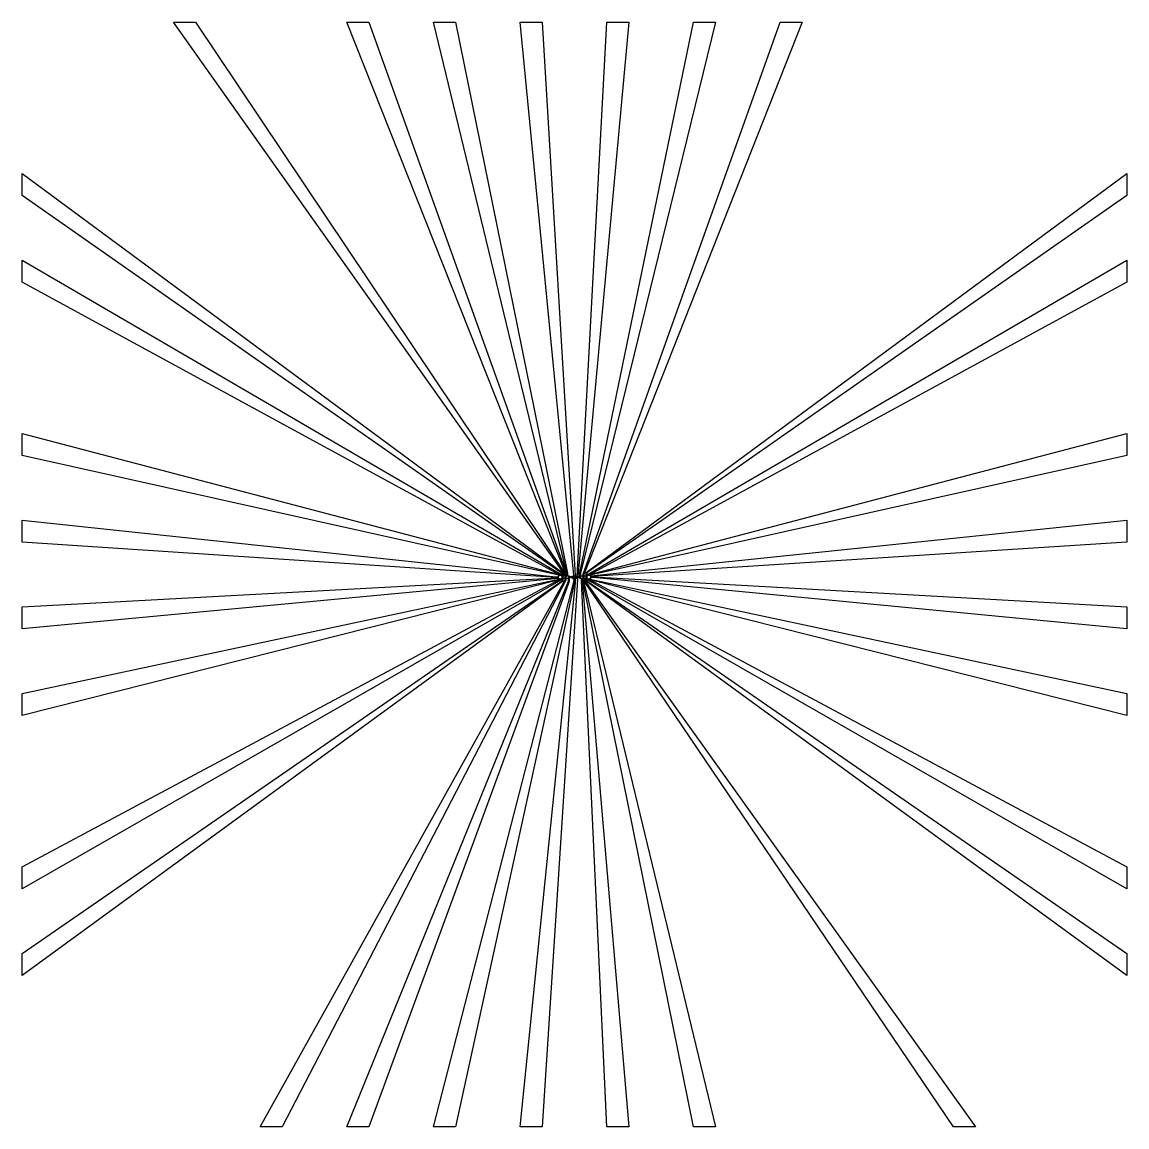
# Model space of a CAD drawing. Extents: x 0 to 6000, y 0 to 6000.
# Drawn here: x 5470 to 5520, y 5470 to 5520 of the extents above; entities that cross this region are included whole.
import ezdxf

# ---------------------------------------------------------------- set-up
doc = ezdxf.new("R2010")
doc.units = 0
doc.header["$MEASUREMENT"] = 0
for name, color, linetype in [('L10D0', 19, 'CONTINUOUS'), ('L14D0', 18, 'CONTINUOUS'), ('L20D0', 20, 'CONTINUOUS'), ('L6D0', 8, 'CONTINUOUS')]:
    doc.layers.add(name, color=color, linetype=linetype)

msp = doc.modelspace()

# ---------------------------------------------------------------- linework, layer by layer
at = {"layer": 'L10D0'}
for points in [[(5494.88, 5494.902), (5494.88, 5494.932), (5495.12, 5494.932), (5496.462, 5520), (5497.462, 5520), (5495.15, 5494.902)], [(5495.246, 5494.82), (5495.246, 5495.07), (5500.385, 5520), (5501.385, 5520), (5495.276, 5495.06), (5495.276, 5494.82)], [(5495.388, 5494.82), (5495.388, 5495.02), (5504.308, 5520), (5505.308, 5520), (5495.418, 5495), (5495.418, 5494.82)], [(5470, 5476.846), (5470, 5477.846), (5494.44, 5494.712), (5494.44, 5495.048), (5470, 5512.154), (5470, 5513.154), (5494.47, 5495.068), (5494.47, 5494.692)], [(5520, 5476.846), (5495.53, 5494.692), (5495.53, 5495.092), (5520, 5513.154), (5520, 5512.154), (5495.56, 5495.072), (5495.56, 5494.712), (5520, 5477.846)], [(5494.292, 5494.966), (5470, 5500.385), (5470, 5501.385), (5494.312, 5494.996), (5494.396, 5494.996), (5494.396, 5494.966)], [(5495.604, 5494.966), (5495.604, 5494.996), (5495.688, 5494.996), (5520, 5501.385), (5520, 5500.385), (5495.708, 5494.966)], [(5470, 5488.615), (5470, 5489.615), (5494.292, 5494.794), (5494.396, 5494.794), (5494.396, 5494.764), (5494.312, 5494.764)], [(5480.769, 5470), (5494.582, 5494.76), (5494.582, 5494.94), (5494.612, 5494.94), (5494.612, 5494.74), (5481.769, 5470)], [(5484.692, 5470), (5494.724, 5494.7), (5494.724, 5494.94), (5494.754, 5494.94), (5494.754, 5494.69), (5485.692, 5470)], [(5520, 5488.615), (5495.688, 5494.764), (5495.604, 5494.764), (5495.604, 5494.794), (5495.708, 5494.794), (5520, 5489.615)]]:
    msp.add_lwpolyline(points, close=True, dxfattribs=at)
at = {"layer": 'L14D0'}
for points in [[(5494.519, 5494.82), (5494.518, 5494.821), (5494.517, 5494.821), (5494.516, 5494.821), (5494.515, 5494.821), (5494.514, 5494.821), (5494.513, 5494.822), (5494.511, 5494.822), (5494.51, 5494.822), (5494.509, 5494.822), (5494.508, 5494.823), (5494.507, 5494.823), (5494.506, 5494.823), (5494.505, 5494.824), (5494.504, 5494.824), (5494.504, 5494.824), (5494.503, 5494.825), (5494.502, 5494.825), (5494.501, 5494.826), (5494.5, 5494.826), (5494.499, 5494.827), (5494.498, 5494.827), (5494.497, 5494.828), (5494.496, 5494.828), (5494.495, 5494.829), (5494.494, 5494.829), (5494.493, 5494.83), (5494.492, 5494.83), (5494.492, 5494.831), (5494.491, 5494.831), (5494.49, 5494.832), (5494.489, 5494.833), (5494.488, 5494.833), (5494.487, 5494.834), (5494.487, 5494.835), (5494.486, 5494.835), (5494.485, 5494.836), (5494.484, 5494.837), (5494.484, 5494.838), (5494.483, 5494.838), (5494.482, 5494.839), (5494.481, 5494.84), (5494.481, 5494.841), (5494.48, 5494.841), (5494.479, 5494.842), (5494.479, 5494.843), (5494.478, 5494.844), (5494.477, 5494.845), (5494.477, 5494.846), (5494.476, 5494.846), (5494.476, 5494.847), (5494.475, 5494.848), (5494.475, 5494.849), (5494.474, 5494.85), (5494.474, 5494.851), (5494.473, 5494.852), (5494.473, 5494.853), (5494.472, 5494.854), (5494.472, 5494.855), (5494.471, 5494.856), (5494.471, 5494.857), (5494.47, 5494.858), (5494.47, 5494.858), (5494.47, 5494.859), (5494.469, 5494.86), (5494.469, 5494.861), (5494.469, 5494.862), (5494.468, 5494.863), (5494.468, 5494.864), (5494.468, 5494.865), (5494.468, 5494.867), (5494.467, 5494.868), (5494.467, 5494.869), (5494.467, 5494.87), (5494.467, 5494.871), (5494.467, 5494.872), (5494.466, 5494.873), (5494.466, 5494.874), (5494.466, 5494.875), (5494.466, 5494.876), (5494.466, 5494.877), (5494.466, 5494.878), (5494.466, 5494.879), (5494.466, 5494.88), (5494.466, 5494.881), (5494.466, 5494.882), (5494.466, 5494.883), (5494.466, 5494.884), (5494.466, 5494.885), (5494.466, 5494.886), (5494.466, 5494.887), (5494.467, 5494.888), (5494.467, 5494.889), (5494.467, 5494.89), (5494.467, 5494.891), (5494.467, 5494.892), (5494.468, 5494.893), (5494.468, 5494.895), (5494.468, 5494.896), (5494.468, 5494.897), (5494.469, 5494.898), (5494.469, 5494.899), (5494.469, 5494.9), (5494.47, 5494.901), (5494.47, 5494.902), (5494.47, 5494.902), (5494.471, 5494.903), (5494.471, 5494.904), (5494.472, 5494.905), (5494.472, 5494.906), (5494.473, 5494.907), (5494.473, 5494.908), (5494.474, 5494.909), (5494.474, 5494.91), (5494.475, 5494.911), (5494.475, 5494.912), (5494.476, 5494.913), (5494.476, 5494.914), (5494.477, 5494.914), (5494.477, 5494.915), (5494.478, 5494.916), (5494.479, 5494.917), (5494.479, 5494.918), (5494.48, 5494.919), (5494.481, 5494.919), (5494.481, 5494.92), (5494.482, 5494.921), (5494.483, 5494.922), (5494.484, 5494.922), (5494.484, 5494.923), (5494.485, 5494.924), (5494.486, 5494.925), (5494.487, 5494.925), (5494.487, 5494.926), (5494.488, 5494.927), (5494.489, 5494.927), (5494.49, 5494.928), (5494.491, 5494.929), (5494.492, 5494.929), (5494.492, 5494.93), (5494.493, 5494.93), (5494.494, 5494.931), (5494.495, 5494.931), (5494.496, 5494.932), (5494.497, 5494.932), (5494.498, 5494.933), (5494.499, 5494.933), (5494.5, 5494.934), (5494.501, 5494.934), (5494.502, 5494.935), (5494.503, 5494.935), (5494.504, 5494.936), (5494.504, 5494.936), (5494.505, 5494.936), (5494.506, 5494.937), (5494.507, 5494.937), (5494.508, 5494.937), (5494.509, 5494.938), (5494.51, 5494.938), (5494.511, 5494.938), (5494.511, 5495.056), (5476.846, 5520), (5477.846, 5520), (5494.541, 5495.076), (5494.541, 5494.938), (5494.542, 5494.938), (5494.543, 5494.938), (5494.544, 5494.937), (5494.545, 5494.937), (5494.546, 5494.937), (5494.547, 5494.936), (5494.548, 5494.936), (5494.548, 5494.936), (5494.549, 5494.935), (5494.55, 5494.935), (5494.551, 5494.934), (5494.552, 5494.934), (5494.553, 5494.933), (5494.554, 5494.933), (5494.555, 5494.932), (5494.556, 5494.932), (5494.557, 5494.931), (5494.558, 5494.931), (5494.559, 5494.93), (5494.56, 5494.93), (5494.56, 5494.929), (5494.561, 5494.929), (5494.562, 5494.928), (5494.563, 5494.927), (5494.564, 5494.927), (5494.565, 5494.926), (5494.565, 5494.925), (5494.566, 5494.925), (5494.567, 5494.924), (5494.568, 5494.923), (5494.568, 5494.922), (5494.569, 5494.922), (5494.57, 5494.921), (5494.571, 5494.92), (5494.571, 5494.919), (5494.572, 5494.919), (5494.573, 5494.918), (5494.573, 5494.917), (5494.574, 5494.916), (5494.575, 5494.915), (5494.575, 5494.914), (5494.576, 5494.914), (5494.576, 5494.913), (5494.577, 5494.912), (5494.577, 5494.911), (5494.578, 5494.91), (5494.578, 5494.909), (5494.579, 5494.908), (5494.579, 5494.907), (5494.58, 5494.906), (5494.58, 5494.905), (5494.581, 5494.904), (5494.581, 5494.903), (5494.582, 5494.902), (5494.582, 5494.902), (5494.582, 5494.901), (5494.583, 5494.9), (5494.583, 5494.899), (5494.583, 5494.898), (5494.584, 5494.897), (5494.584, 5494.896), (5494.584, 5494.895), (5494.584, 5494.893), (5494.585, 5494.892), (5494.585, 5494.891), (5494.585, 5494.89), (5494.585, 5494.889), (5494.585, 5494.888), (5494.586, 5494.887), (5494.586, 5494.886), (5494.586, 5494.885), (5494.586, 5494.884), (5494.586, 5494.883), (5494.586, 5494.882), (5494.586, 5494.881), (5494.586, 5494.88), (5494.586, 5494.879), (5494.586, 5494.878), (5494.586, 5494.877), (5494.586, 5494.876), (5494.586, 5494.875), (5494.586, 5494.874), (5494.586, 5494.873), (5494.585, 5494.872), (5494.585, 5494.871), (5494.585, 5494.87), (5494.585, 5494.869), (5494.585, 5494.868), (5494.584, 5494.867), (5494.584, 5494.865), (5494.584, 5494.864), (5494.584, 5494.863), (5494.583, 5494.862), (5494.583, 5494.861), (5494.583, 5494.86), (5494.582, 5494.859), (5494.582, 5494.858), (5494.582, 5494.858), (5494.581, 5494.857), (5494.581, 5494.856), (5494.58, 5494.855), (5494.58, 5494.854), (5494.579, 5494.853), (5494.579, 5494.852), (5494.578, 5494.851), (5494.578, 5494.85), (5494.577, 5494.849), (5494.577, 5494.848), (5494.576, 5494.847), (5494.576, 5494.846), (5494.575, 5494.846), (5494.575, 5494.845), (5494.574, 5494.844), (5494.573, 5494.843), (5494.573, 5494.842), (5494.572, 5494.841), (5494.571, 5494.841), (5494.571, 5494.84), (5494.57, 5494.839), (5494.569, 5494.838), (5494.568, 5494.838), (5494.568, 5494.837), (5494.567, 5494.836), (5494.566, 5494.835), (5494.565, 5494.835), (5494.565, 5494.834), (5494.564, 5494.833), (5494.563, 5494.833), (5494.562, 5494.832), (5494.561, 5494.831), (5494.56, 5494.831), (5494.56, 5494.83), (5494.559, 5494.83), (5494.558, 5494.829), (5494.557, 5494.829), (5494.556, 5494.828), (5494.555, 5494.828), (5494.554, 5494.827), (5494.553, 5494.827), (5494.552, 5494.826), (5494.551, 5494.826), (5494.55, 5494.825), (5494.549, 5494.825), (5494.548, 5494.824), (5494.548, 5494.824), (5494.547, 5494.824), (5494.546, 5494.823), (5494.545, 5494.823), (5494.544, 5494.823), (5494.543, 5494.822), (5494.542, 5494.822), (5494.541, 5494.822), (5494.539, 5494.822), (5494.538, 5494.821), (5494.537, 5494.821), (5494.536, 5494.821), (5494.535, 5494.821), (5494.534, 5494.821), (5494.533, 5494.82), (5494.532, 5494.82), (5494.531, 5494.82), (5494.53, 5494.82), (5494.529, 5494.82), (5494.528, 5494.82), (5494.527, 5494.82), (5494.526, 5494.82), (5494.525, 5494.82), (5494.524, 5494.82), (5494.523, 5494.82), (5494.522, 5494.82), (5494.521, 5494.82), (5494.52, 5494.82)], [(5494.661, 5494.82), (5494.66, 5494.821), (5494.659, 5494.821), (5494.658, 5494.821), (5494.657, 5494.821), (5494.656, 5494.821), (5494.655, 5494.822), (5494.653, 5494.822), (5494.652, 5494.822), (5494.651, 5494.822), (5494.65, 5494.823), (5494.649, 5494.823), (5494.648, 5494.823), (5494.647, 5494.824), (5494.646, 5494.824), (5494.646, 5494.824), (5494.645, 5494.825), (5494.644, 5494.825), (5494.643, 5494.826), (5494.642, 5494.826), (5494.641, 5494.827), (5494.64, 5494.827), (5494.639, 5494.828), (5494.638, 5494.828), (5494.637, 5494.829), (5494.636, 5494.829), (5494.635, 5494.83), (5494.634, 5494.83), (5494.634, 5494.831), (5494.633, 5494.831), (5494.632, 5494.832), (5494.631, 5494.833), (5494.63, 5494.833), (5494.629, 5494.834), (5494.629, 5494.835), (5494.628, 5494.835), (5494.627, 5494.836), (5494.626, 5494.837), (5494.626, 5494.838), (5494.625, 5494.838), (5494.624, 5494.839), (5494.623, 5494.84), (5494.623, 5494.841), (5494.622, 5494.841), (5494.621, 5494.842), (5494.621, 5494.843), (5494.62, 5494.844), (5494.619, 5494.845), (5494.619, 5494.846), (5494.618, 5494.846), (5494.618, 5494.847), (5494.617, 5494.848), (5494.617, 5494.849), (5494.616, 5494.85), (5494.616, 5494.851), (5494.615, 5494.852), (5494.615, 5494.853), (5494.614, 5494.854), (5494.614, 5494.855), (5494.613, 5494.856), (5494.613, 5494.857), (5494.612, 5494.858), (5494.612, 5494.858), (5494.612, 5494.859), (5494.611, 5494.86), (5494.611, 5494.861), (5494.611, 5494.862), (5494.61, 5494.863), (5494.61, 5494.864), (5494.61, 5494.865), (5494.61, 5494.867), (5494.609, 5494.868), (5494.609, 5494.869), (5494.609, 5494.87), (5494.609, 5494.871), (5494.609, 5494.872), (5494.608, 5494.873), (5494.608, 5494.874), (5494.608, 5494.875), (5494.608, 5494.876), (5494.608, 5494.877), (5494.608, 5494.878), (5494.608, 5494.879), (5494.608, 5494.88), (5494.608, 5494.881), (5494.608, 5494.882), (5494.608, 5494.883), (5494.608, 5494.884), (5494.608, 5494.885), (5494.608, 5494.886), (5494.608, 5494.887), (5494.609, 5494.888), (5494.609, 5494.889), (5494.609, 5494.89), (5494.609, 5494.891), (5494.609, 5494.892), (5494.61, 5494.893), (5494.61, 5494.895), (5494.61, 5494.896), (5494.61, 5494.897), (5494.611, 5494.898), (5494.611, 5494.899), (5494.611, 5494.9), (5494.612, 5494.901), (5494.612, 5494.902), (5494.612, 5494.902), (5494.613, 5494.903), (5494.613, 5494.904), (5494.614, 5494.905), (5494.614, 5494.906), (5494.615, 5494.907), (5494.615, 5494.908), (5494.616, 5494.909), (5494.616, 5494.91), (5494.617, 5494.911), (5494.617, 5494.912), (5494.618, 5494.913), (5494.618, 5494.914), (5494.619, 5494.914), (5494.619, 5494.915), (5494.62, 5494.916), (5494.621, 5494.917), (5494.621, 5494.918), (5494.622, 5494.919), (5494.623, 5494.919), (5494.623, 5494.92), (5494.624, 5494.921), (5494.625, 5494.922), (5494.626, 5494.922), (5494.626, 5494.923), (5494.627, 5494.924), (5494.628, 5494.925), (5494.629, 5494.925), (5494.629, 5494.926), (5494.63, 5494.927), (5494.631, 5494.927), (5494.632, 5494.928), (5494.633, 5494.929), (5494.634, 5494.929), (5494.634, 5494.93), (5494.635, 5494.93), (5494.636, 5494.931), (5494.637, 5494.931), (5494.638, 5494.932), (5494.639, 5494.932), (5494.64, 5494.933), (5494.641, 5494.933), (5494.642, 5494.934), (5494.643, 5494.934), (5494.644, 5494.935), (5494.645, 5494.935), (5494.646, 5494.936), (5494.646, 5494.936), (5494.647, 5494.936), (5494.648, 5494.937), (5494.649, 5494.937), (5494.65, 5494.937), (5494.651, 5494.938), (5494.652, 5494.938), (5494.653, 5494.938), (5494.653, 5495.056), (5488.615, 5520), (5489.615, 5520), (5494.683, 5495.066), (5494.683, 5494.938), (5494.684, 5494.938), (5494.685, 5494.938), (5494.686, 5494.937), (5494.687, 5494.937), (5494.688, 5494.937), (5494.689, 5494.936), (5494.69, 5494.936), (5494.69, 5494.936), (5494.691, 5494.935), (5494.692, 5494.935), (5494.693, 5494.934), (5494.694, 5494.934), (5494.695, 5494.933), (5494.696, 5494.933), (5494.697, 5494.932), (5494.698, 5494.932), (5494.699, 5494.931), (5494.7, 5494.931), (5494.701, 5494.93), (5494.702, 5494.93), (5494.702, 5494.929), (5494.703, 5494.929), (5494.704, 5494.928), (5494.705, 5494.927), (5494.706, 5494.927), (5494.707, 5494.926), (5494.707, 5494.925), (5494.708, 5494.925), (5494.709, 5494.924), (5494.71, 5494.923), (5494.71, 5494.922), (5494.711, 5494.922), (5494.712, 5494.921), (5494.713, 5494.92), (5494.713, 5494.919), (5494.714, 5494.919), (5494.715, 5494.918), (5494.715, 5494.917), (5494.716, 5494.916), (5494.717, 5494.915), (5494.717, 5494.914), (5494.718, 5494.914), (5494.718, 5494.913), (5494.719, 5494.912), (5494.719, 5494.911), (5494.72, 5494.91), (5494.72, 5494.909), (5494.721, 5494.908), (5494.721, 5494.907), (5494.722, 5494.906), (5494.722, 5494.905), (5494.723, 5494.904), (5494.723, 5494.903), (5494.724, 5494.902), (5494.724, 5494.902), (5494.724, 5494.901), (5494.725, 5494.9), (5494.725, 5494.899), (5494.725, 5494.898), (5494.726, 5494.897), (5494.726, 5494.896), (5494.726, 5494.895), (5494.726, 5494.893), (5494.727, 5494.892), (5494.727, 5494.891), (5494.727, 5494.89), (5494.727, 5494.889), (5494.727, 5494.888), (5494.728, 5494.887), (5494.728, 5494.886), (5494.728, 5494.885), (5494.728, 5494.884), (5494.728, 5494.883), (5494.728, 5494.882), (5494.728, 5494.881), (5494.728, 5494.88), (5494.728, 5494.879), (5494.728, 5494.878), (5494.728, 5494.877), (5494.728, 5494.876), (5494.728, 5494.875), (5494.728, 5494.874), (5494.728, 5494.873), (5494.727, 5494.872), (5494.727, 5494.871), (5494.727, 5494.87), (5494.727, 5494.869), (5494.727, 5494.868), (5494.726, 5494.867), (5494.726, 5494.865), (5494.726, 5494.864), (5494.726, 5494.863), (5494.725, 5494.862), (5494.725, 5494.861), (5494.725, 5494.86), (5494.724, 5494.859), (5494.724, 5494.858), (5494.724, 5494.858), (5494.723, 5494.857), (5494.723, 5494.856), (5494.722, 5494.855), (5494.722, 5494.854), (5494.721, 5494.853), (5494.721, 5494.852), (5494.72, 5494.851), (5494.72, 5494.85), (5494.719, 5494.849), (5494.719, 5494.848), (5494.718, 5494.847), (5494.718, 5494.846), (5494.717, 5494.846), (5494.717, 5494.845), (5494.716, 5494.844), (5494.715, 5494.843), (5494.715, 5494.842), (5494.714, 5494.841), (5494.713, 5494.841), (5494.713, 5494.84), (5494.712, 5494.839), (5494.711, 5494.838), (5494.71, 5494.838), (5494.71, 5494.837), (5494.709, 5494.836), (5494.708, 5494.835), (5494.707, 5494.835), (5494.707, 5494.834), (5494.706, 5494.833), (5494.705, 5494.833), (5494.704, 5494.832), (5494.703, 5494.831), (5494.702, 5494.831), (5494.702, 5494.83), (5494.701, 5494.83), (5494.7, 5494.829), (5494.699, 5494.829), (5494.698, 5494.828), (5494.697, 5494.828), (5494.696, 5494.827), (5494.695, 5494.827), (5494.694, 5494.826), (5494.693, 5494.826), (5494.692, 5494.825), (5494.691, 5494.825), (5494.69, 5494.824), (5494.69, 5494.824), (5494.689, 5494.824), (5494.688, 5494.823), (5494.687, 5494.823), (5494.686, 5494.823), (5494.685, 5494.822), (5494.684, 5494.822), (5494.683, 5494.822), (5494.681, 5494.822), (5494.68, 5494.821), (5494.679, 5494.821), (5494.678, 5494.821), (5494.677, 5494.821), (5494.676, 5494.821), (5494.675, 5494.82), (5494.674, 5494.82), (5494.673, 5494.82), (5494.672, 5494.82), (5494.671, 5494.82), (5494.67, 5494.82), (5494.669, 5494.82), (5494.668, 5494.82), (5494.667, 5494.82), (5494.666, 5494.82), (5494.665, 5494.82), (5494.664, 5494.82), (5494.663, 5494.82), (5494.662, 5494.82)], [(5494.345, 5494.79), (5494.343, 5494.791), (5494.341, 5494.791), (5494.34, 5494.791), (5494.338, 5494.791), (5494.337, 5494.792), (5494.335, 5494.792), (5494.334, 5494.792), (5494.332, 5494.793), (5494.331, 5494.793), (5494.329, 5494.793), (5494.328, 5494.794), (5494.326, 5494.794), (5494.325, 5494.795), (5494.323, 5494.795), (5494.322, 5494.796), (5494.32, 5494.797), (5494.319, 5494.797), (5494.317, 5494.798), (5494.316, 5494.798), (5494.315, 5494.799), (5494.313, 5494.8), (5494.312, 5494.801), (5494.31, 5494.801), (5494.309, 5494.802), (5494.308, 5494.803), (5494.306, 5494.804), (5494.305, 5494.805), (5494.304, 5494.805), (5494.302, 5494.806), (5494.301, 5494.807), (5494.3, 5494.808), (5494.299, 5494.809), (5494.297, 5494.81), (5494.296, 5494.811), (5494.295, 5494.812), (5494.294, 5494.813), (5494.293, 5494.814), (5494.291, 5494.815), (5494.29, 5494.816), (5494.289, 5494.817), (5494.288, 5494.819), (5494.287, 5494.82), (5494.286, 5494.821), (5494.285, 5494.822), (5494.284, 5494.823), (5494.283, 5494.825), (5494.282, 5494.826), (5494.281, 5494.827), (5494.28, 5494.828), (5494.279, 5494.83), (5494.279, 5494.831), (5494.278, 5494.832), (5494.277, 5494.834), (5494.276, 5494.835), (5494.275, 5494.836), (5494.275, 5494.838), (5494.274, 5494.839), (5494.273, 5494.841), (5494.272, 5494.842), (5494.272, 5494.843), (5494.271, 5494.845), (5494.271, 5494.846), (5494.27, 5494.848), (5494.269, 5494.849), (5494.269, 5494.851), (5494.268, 5494.852), (5494.268, 5494.854), (5494.267, 5494.855), (5494.267, 5494.857), (5494.267, 5494.858), (5494.266, 5494.86), (5494.266, 5494.861), (5494.266, 5494.863), (5494.265, 5494.864), (5494.265, 5494.865), (5494.148, 5494.865), (5470, 5496.462), (5470, 5497.462), (5494.148, 5494.895), (5494.265, 5494.895), (5494.265, 5494.896), (5494.266, 5494.897), (5494.266, 5494.899), (5494.266, 5494.9), (5494.267, 5494.902), (5494.267, 5494.903), (5494.267, 5494.905), (5494.268, 5494.906), (5494.268, 5494.908), (5494.269, 5494.909), (5494.269, 5494.911), (5494.27, 5494.912), (5494.271, 5494.914), (5494.271, 5494.915), (5494.272, 5494.917), (5494.272, 5494.918), (5494.273, 5494.919), (5494.274, 5494.921), (5494.275, 5494.922), (5494.275, 5494.924), (5494.276, 5494.925), (5494.277, 5494.926), (5494.278, 5494.928), (5494.279, 5494.929), (5494.279, 5494.93), (5494.28, 5494.932), (5494.281, 5494.933), (5494.282, 5494.934), (5494.283, 5494.935), (5494.284, 5494.937), (5494.285, 5494.938), (5494.286, 5494.939), (5494.287, 5494.94), (5494.288, 5494.941), (5494.289, 5494.943), (5494.29, 5494.944), (5494.291, 5494.945), (5494.293, 5494.946), (5494.294, 5494.947), (5494.295, 5494.948), (5494.296, 5494.949), (5494.297, 5494.95), (5494.299, 5494.951), (5494.3, 5494.952), (5494.301, 5494.953), (5494.302, 5494.954), (5494.304, 5494.955), (5494.305, 5494.955), (5494.306, 5494.956), (5494.308, 5494.957), (5494.309, 5494.958), (5494.31, 5494.959), (5494.312, 5494.959), (5494.313, 5494.96), (5494.315, 5494.961), (5494.316, 5494.962), (5494.317, 5494.962), (5494.319, 5494.963), (5494.32, 5494.963), (5494.322, 5494.964), (5494.323, 5494.965), (5494.325, 5494.965), (5494.326, 5494.966), (5494.328, 5494.966), (5494.329, 5494.967), (5494.331, 5494.967), (5494.332, 5494.967), (5494.334, 5494.968), (5494.335, 5494.968), (5494.337, 5494.968), (5494.338, 5494.969), (5494.34, 5494.969), (5494.341, 5494.969), (5494.343, 5494.969), (5494.345, 5494.97), (5494.346, 5494.97), (5494.348, 5494.97), (5494.349, 5494.97), (5494.351, 5494.97), (5494.352, 5494.97), (5494.354, 5494.97), (5494.356, 5494.97), (5494.357, 5494.97), (5494.359, 5494.97), (5494.36, 5494.97), (5494.362, 5494.97), (5494.363, 5494.97), (5494.365, 5494.969), (5494.367, 5494.969), (5494.368, 5494.969), (5494.37, 5494.969), (5494.371, 5494.968), (5494.373, 5494.968), (5494.374, 5494.968), (5494.376, 5494.967), (5494.377, 5494.967), (5494.379, 5494.967), (5494.38, 5494.966), (5494.382, 5494.966), (5494.383, 5494.965), (5494.385, 5494.965), (5494.386, 5494.964), (5494.388, 5494.963), (5494.389, 5494.963), (5494.391, 5494.962), (5494.392, 5494.962), (5494.393, 5494.961), (5494.395, 5494.96), (5494.396, 5494.959), (5494.398, 5494.959), (5494.399, 5494.958), (5494.4, 5494.957), (5494.402, 5494.956), (5494.403, 5494.955), (5494.404, 5494.955), (5494.406, 5494.954), (5494.407, 5494.953), (5494.408, 5494.952), (5494.409, 5494.951), (5494.411, 5494.95), (5494.412, 5494.949), (5494.413, 5494.948), (5494.414, 5494.947), (5494.415, 5494.946), (5494.417, 5494.945), (5494.418, 5494.944), (5494.419, 5494.943), (5494.42, 5494.941), (5494.421, 5494.94), (5494.422, 5494.939), (5494.423, 5494.938), (5494.424, 5494.937), (5494.425, 5494.935), (5494.426, 5494.934), (5494.427, 5494.933), (5494.428, 5494.932), (5494.429, 5494.93), (5494.429, 5494.929), (5494.43, 5494.928), (5494.431, 5494.926), (5494.432, 5494.925), (5494.433, 5494.924), (5494.433, 5494.922), (5494.434, 5494.921), (5494.435, 5494.919), (5494.436, 5494.918), (5494.436, 5494.917), (5494.437, 5494.915), (5494.437, 5494.914), (5494.438, 5494.912), (5494.439, 5494.911), (5494.439, 5494.909), (5494.44, 5494.908), (5494.44, 5494.906), (5494.441, 5494.905), (5494.441, 5494.903), (5494.441, 5494.902), (5494.442, 5494.9), (5494.442, 5494.899), (5494.442, 5494.897), (5494.443, 5494.896), (5494.443, 5494.894), (5494.443, 5494.893), (5494.443, 5494.891), (5494.444, 5494.889), (5494.444, 5494.888), (5494.444, 5494.886), (5494.444, 5494.885), (5494.444, 5494.883), (5494.444, 5494.882), (5494.444, 5494.88), (5494.444, 5494.878), (5494.444, 5494.877), (5494.444, 5494.875), (5494.444, 5494.874), (5494.444, 5494.872), (5494.444, 5494.871), (5494.443, 5494.869), (5494.443, 5494.867), (5494.443, 5494.866), (5494.443, 5494.864), (5494.442, 5494.863), (5494.442, 5494.861), (5494.442, 5494.86), (5494.441, 5494.858), (5494.441, 5494.857), (5494.441, 5494.855), (5494.44, 5494.854), (5494.44, 5494.852), (5494.439, 5494.851), (5494.439, 5494.849), (5494.438, 5494.848), (5494.437, 5494.846), (5494.437, 5494.845), (5494.436, 5494.843), (5494.436, 5494.842), (5494.435, 5494.841), (5494.434, 5494.839), (5494.433, 5494.838), (5494.433, 5494.836), (5494.432, 5494.835), (5494.431, 5494.834), (5494.43, 5494.832), (5494.429, 5494.831), (5494.429, 5494.83), (5494.428, 5494.828), (5494.427, 5494.827), (5494.426, 5494.826), (5494.425, 5494.825), (5494.424, 5494.823), (5494.423, 5494.822), (5494.422, 5494.821), (5494.421, 5494.82), (5494.42, 5494.819), (5494.419, 5494.817), (5494.418, 5494.816), (5494.417, 5494.815), (5494.415, 5494.814), (5494.414, 5494.813), (5494.413, 5494.812), (5494.412, 5494.811), (5494.411, 5494.81), (5494.409, 5494.809), (5494.408, 5494.808), (5494.407, 5494.807), (5494.406, 5494.806), (5494.404, 5494.805), (5494.403, 5494.805), (5494.402, 5494.804), (5494.4, 5494.803), (5494.399, 5494.802), (5494.398, 5494.801), (5494.396, 5494.801), (5494.395, 5494.8), (5494.393, 5494.799), (5494.392, 5494.798), (5494.391, 5494.798), (5494.389, 5494.797), (5494.388, 5494.797), (5494.386, 5494.796), (5494.385, 5494.795), (5494.383, 5494.795), (5494.382, 5494.794), (5494.38, 5494.794), (5494.379, 5494.793), (5494.377, 5494.793), (5494.376, 5494.793), (5494.374, 5494.792), (5494.373, 5494.792), (5494.371, 5494.792), (5494.37, 5494.791), (5494.368, 5494.791), (5494.367, 5494.791), (5494.365, 5494.791), (5494.363, 5494.79), (5494.362, 5494.79), (5494.36, 5494.79), (5494.359, 5494.79), (5494.357, 5494.79), (5494.356, 5494.79), (5494.354, 5494.79), (5494.352, 5494.79), (5494.351, 5494.79), (5494.349, 5494.79), (5494.348, 5494.79), (5494.346, 5494.79)], [(5488.615, 5470), (5494.985, 5494.734), (5494.985, 5494.85), (5494.985, 5494.85), (5494.984, 5494.85), (5494.983, 5494.85), (5494.983, 5494.85), (5494.982, 5494.85), (5494.981, 5494.85), (5494.981, 5494.85), (5494.98, 5494.85), (5494.979, 5494.85), (5494.978, 5494.85), (5494.977, 5494.85), (5494.977, 5494.85), (5494.976, 5494.85), (5494.975, 5494.85), (5494.974, 5494.85), (5494.973, 5494.85), (5494.972, 5494.85), (5494.971, 5494.85), (5494.97, 5494.85), (5494.969, 5494.85), (5494.968, 5494.85), (5494.967, 5494.85), (5494.966, 5494.85), (5494.965, 5494.85), (5494.963, 5494.85), (5494.962, 5494.85), (5494.961, 5494.85), (5494.959, 5494.85), (5494.958, 5494.85), (5494.956, 5494.85), (5494.955, 5494.85), (5494.953, 5494.851), (5494.951, 5494.851), (5494.949, 5494.851), (5494.947, 5494.851), (5494.945, 5494.851), (5494.943, 5494.851), (5494.94, 5494.851), (5494.938, 5494.851), (5494.935, 5494.851), (5494.932, 5494.851), (5494.929, 5494.851), (5494.925, 5494.851), (5494.922, 5494.852), (5494.918, 5494.852), (5494.913, 5494.852), (5494.909, 5494.852), (5494.903, 5494.852), (5494.898, 5494.853), (5494.892, 5494.853), (5494.885, 5494.853), (5494.877, 5494.854), (5494.869, 5494.854), (5494.859, 5494.855), (5494.849, 5494.856), (5494.838, 5494.857), (5494.825, 5494.859), (5494.812, 5494.86), (5494.798, 5494.862), (5494.784, 5494.865), (5494.771, 5494.868), (5494.76, 5494.872), (5494.753, 5494.876), (5494.75, 5494.88), (5494.753, 5494.884), (5494.76, 5494.888), (5494.771, 5494.892), (5494.784, 5494.895), (5494.798, 5494.898), (5494.812, 5494.9), (5494.825, 5494.901), (5494.838, 5494.903), (5494.849, 5494.904), (5494.859, 5494.905), (5494.869, 5494.906), (5494.877, 5494.906), (5494.885, 5494.907), (5494.892, 5494.907), (5494.898, 5494.907), (5494.903, 5494.908), (5494.909, 5494.908), (5494.913, 5494.908), (5494.918, 5494.908), (5494.922, 5494.908), (5494.925, 5494.909), (5494.929, 5494.909), (5494.932, 5494.909), (5494.935, 5494.909), (5494.938, 5494.909), (5494.94, 5494.909), (5494.943, 5494.909), (5494.945, 5494.909), (5494.947, 5494.909), (5494.949, 5494.909), (5494.951, 5494.909), (5494.953, 5494.909), (5494.955, 5494.91), (5494.956, 5494.91), (5494.958, 5494.91), (5494.959, 5494.91), (5494.961, 5494.91), (5494.962, 5494.91), (5494.963, 5494.91), (5494.965, 5494.91), (5494.966, 5494.91), (5494.967, 5494.91), (5494.968, 5494.91), (5494.969, 5494.91), (5494.97, 5494.91), (5494.971, 5494.91), (5494.972, 5494.91), (5494.973, 5494.91), (5494.974, 5494.91), (5494.975, 5494.91), (5494.976, 5494.91), (5494.977, 5494.91), (5494.977, 5494.91), (5494.978, 5494.91), (5494.979, 5494.91), (5494.98, 5494.91), (5494.981, 5494.91), (5494.981, 5494.91), (5494.982, 5494.91), (5494.983, 5494.91), (5494.983, 5494.91), (5494.984, 5494.91), (5494.985, 5494.91), (5494.985, 5494.91), (5494.986, 5494.91), (5494.987, 5494.91), (5494.987, 5494.91), (5494.988, 5494.91), (5494.988, 5494.91), (5494.989, 5494.91), (5494.99, 5494.91), (5494.99, 5494.91), (5494.991, 5494.91), (5494.991, 5494.91), (5494.992, 5494.91), (5494.993, 5494.91), (5494.993, 5494.91), (5494.994, 5494.91), (5494.994, 5494.91), (5494.995, 5494.91), (5494.995, 5494.91), (5494.996, 5494.91), (5494.996, 5494.91), (5494.997, 5494.91), (5494.997, 5494.91), (5494.998, 5494.91), (5494.998, 5494.91), (5494.999, 5494.91), (5494.999, 5494.91), (5495, 5494.91), (5495.001, 5494.91), (5495.001, 5494.91), (5495.002, 5494.91), (5495.002, 5494.91), (5495.003, 5494.91), (5495.003, 5494.91), (5495.004, 5494.91), (5495.004, 5494.91), (5495.005, 5494.91), (5495.005, 5494.91), (5495.006, 5494.91), (5495.006, 5494.91), (5495.007, 5494.91), (5495.007, 5494.91), (5495.008, 5494.91), (5495.009, 5494.91), (5495.009, 5494.91), (5495.01, 5494.91), (5495.01, 5494.91), (5495.011, 5494.91), (5495.012, 5494.91), (5495.012, 5494.91), (5495.013, 5494.91), (5495.013, 5494.91), (5495.014, 5494.91), (5495.015, 5494.91), (5495.015, 5494.91), (5495.016, 5494.91), (5495.017, 5494.91), (5495.017, 5494.91), (5495.018, 5494.91), (5495.019, 5494.91), (5495.019, 5494.91), (5495.02, 5494.91), (5495.021, 5494.91), (5495.022, 5494.91), (5495.023, 5494.91), (5495.023, 5494.91), (5495.024, 5494.91), (5495.025, 5494.91), (5495.026, 5494.91), (5495.027, 5494.91), (5495.028, 5494.91), (5495.029, 5494.91), (5495.03, 5494.91), (5495.031, 5494.91), (5495.032, 5494.91), (5495.033, 5494.91), (5495.034, 5494.91), (5495.035, 5494.91), (5495.037, 5494.91), (5495.038, 5494.91), (5495.039, 5494.91), (5495.041, 5494.91), (5495.042, 5494.91), (5495.044, 5494.91), (5495.045, 5494.91), (5495.047, 5494.909), (5495.049, 5494.909), (5495.051, 5494.909), (5495.053, 5494.909), (5495.055, 5494.909), (5495.057, 5494.909), (5495.06, 5494.909), (5495.062, 5494.909), (5495.065, 5494.909), (5495.068, 5494.909), (5495.071, 5494.909), (5495.075, 5494.909), (5495.078, 5494.908), (5495.082, 5494.908), (5495.087, 5494.908), (5495.091, 5494.908), (5495.097, 5494.908), (5495.102, 5494.907), (5495.108, 5494.907), (5495.115, 5494.907), (5495.123, 5494.906), (5495.131, 5494.906), (5495.141, 5494.905), (5495.151, 5494.904), (5495.162, 5494.903), (5495.175, 5494.901), (5495.188, 5494.9), (5495.202, 5494.898), (5495.216, 5494.895), (5495.229, 5494.892), (5495.24, 5494.888), (5495.247, 5494.884), (5495.25, 5494.88), (5495.247, 5494.876), (5495.24, 5494.872), (5495.229, 5494.868), (5495.216, 5494.865), (5495.202, 5494.862), (5495.188, 5494.86), (5495.175, 5494.859), (5495.162, 5494.857), (5495.151, 5494.856), (5495.141, 5494.855), (5495.131, 5494.854), (5495.123, 5494.854), (5495.115, 5494.853), (5495.108, 5494.853), (5495.102, 5494.853), (5495.097, 5494.852), (5495.091, 5494.852), (5495.087, 5494.852), (5495.082, 5494.852), (5495.078, 5494.852), (5495.075, 5494.851), (5495.071, 5494.851), (5495.068, 5494.851), (5495.065, 5494.851), (5495.062, 5494.851), (5495.06, 5494.851), (5495.057, 5494.851), (5495.055, 5494.851), (5495.053, 5494.851), (5495.051, 5494.851), (5495.049, 5494.851), (5495.047, 5494.851), (5495.045, 5494.85), (5495.044, 5494.85), (5495.042, 5494.85), (5495.041, 5494.85), (5495.039, 5494.85), (5495.038, 5494.85), (5495.037, 5494.85), (5495.035, 5494.85), (5495.034, 5494.85), (5495.033, 5494.85), (5495.032, 5494.85), (5495.031, 5494.85), (5495.03, 5494.85), (5495.029, 5494.85), (5495.028, 5494.85), (5495.027, 5494.85), (5495.026, 5494.85), (5495.025, 5494.85), (5495.024, 5494.85), (5495.023, 5494.85), (5495.023, 5494.85), (5495.022, 5494.85), (5495.021, 5494.85), (5495.02, 5494.85), (5495.019, 5494.85), (5495.019, 5494.85), (5495.018, 5494.85), (5495.017, 5494.85), (5495.017, 5494.85), (5495.016, 5494.85), (5495.015, 5494.85), (5495.015, 5494.85), (5495.015, 5494.734), (5489.615, 5470)], [(5496.462, 5470), (5495.317, 5494.694), (5495.317, 5494.822), (5495.316, 5494.822), (5495.315, 5494.822), (5495.314, 5494.823), (5495.313, 5494.823), (5495.312, 5494.823), (5495.311, 5494.824), (5495.31, 5494.824), (5495.31, 5494.824), (5495.309, 5494.825), (5495.308, 5494.825), (5495.307, 5494.826), (5495.306, 5494.826), (5495.305, 5494.827), (5495.304, 5494.827), (5495.303, 5494.828), (5495.302, 5494.828), (5495.301, 5494.829), (5495.3, 5494.829), (5495.299, 5494.83), (5495.298, 5494.83), (5495.298, 5494.831), (5495.297, 5494.831), (5495.296, 5494.832), (5495.295, 5494.833), (5495.294, 5494.833), (5495.293, 5494.834), (5495.293, 5494.835), (5495.292, 5494.835), (5495.291, 5494.836), (5495.29, 5494.837), (5495.29, 5494.838), (5495.289, 5494.838), (5495.288, 5494.839), (5495.287, 5494.84), (5495.287, 5494.841), (5495.286, 5494.841), (5495.285, 5494.842), (5495.285, 5494.843), (5495.284, 5494.844), (5495.283, 5494.845), (5495.283, 5494.846), (5495.282, 5494.846), (5495.282, 5494.847), (5495.281, 5494.848), (5495.281, 5494.849), (5495.28, 5494.85), (5495.28, 5494.851), (5495.279, 5494.852), (5495.279, 5494.853), (5495.278, 5494.854), (5495.278, 5494.855), (5495.277, 5494.856), (5495.277, 5494.857), (5495.276, 5494.858), (5495.276, 5494.858), (5495.276, 5494.859), (5495.275, 5494.86), (5495.275, 5494.861), (5495.275, 5494.862), (5495.274, 5494.863), (5495.274, 5494.864), (5495.274, 5494.865), (5495.274, 5494.867), (5495.273, 5494.868), (5495.273, 5494.869), (5495.273, 5494.87), (5495.273, 5494.871), (5495.273, 5494.872), (5495.272, 5494.873), (5495.272, 5494.874), (5495.272, 5494.875), (5495.272, 5494.876), (5495.272, 5494.877), (5495.272, 5494.878), (5495.272, 5494.879), (5495.272, 5494.88), (5495.272, 5494.881), (5495.272, 5494.882), (5495.272, 5494.883), (5495.272, 5494.884), (5495.272, 5494.885), (5495.272, 5494.886), (5495.272, 5494.887), (5495.273, 5494.888), (5495.273, 5494.889), (5495.273, 5494.89), (5495.273, 5494.891), (5495.273, 5494.892), (5495.274, 5494.893), (5495.274, 5494.895), (5495.274, 5494.896), (5495.274, 5494.897), (5495.275, 5494.898), (5495.275, 5494.899), (5495.275, 5494.9), (5495.276, 5494.901), (5495.276, 5494.902), (5495.276, 5494.902), (5495.277, 5494.903), (5495.277, 5494.904), (5495.278, 5494.905), (5495.278, 5494.906), (5495.279, 5494.907), (5495.279, 5494.908), (5495.28, 5494.909), (5495.28, 5494.91), (5495.281, 5494.911), (5495.281, 5494.912), (5495.282, 5494.913), (5495.282, 5494.914), (5495.283, 5494.914), (5495.283, 5494.915), (5495.284, 5494.916), (5495.285, 5494.917), (5495.285, 5494.918), (5495.286, 5494.919), (5495.287, 5494.919), (5495.287, 5494.92), (5495.288, 5494.921), (5495.289, 5494.922), (5495.29, 5494.922), (5495.29, 5494.923), (5495.291, 5494.924), (5495.292, 5494.925), (5495.293, 5494.925), (5495.293, 5494.926), (5495.294, 5494.927), (5495.295, 5494.927), (5495.296, 5494.928), (5495.297, 5494.929), (5495.298, 5494.929), (5495.298, 5494.93), (5495.299, 5494.93), (5495.3, 5494.931), (5495.301, 5494.931), (5495.302, 5494.932), (5495.303, 5494.932), (5495.304, 5494.933), (5495.305, 5494.933), (5495.306, 5494.934), (5495.307, 5494.934), (5495.308, 5494.935), (5495.309, 5494.935), (5495.31, 5494.936), (5495.31, 5494.936), (5495.311, 5494.936), (5495.312, 5494.937), (5495.313, 5494.937), (5495.314, 5494.937), (5495.315, 5494.938), (5495.316, 5494.938), (5495.317, 5494.938), (5495.319, 5494.938), (5495.32, 5494.939), (5495.321, 5494.939), (5495.322, 5494.939), (5495.323, 5494.939), (5495.324, 5494.939), (5495.325, 5494.94), (5495.326, 5494.94), (5495.327, 5494.94), (5495.328, 5494.94), (5495.329, 5494.94), (5495.33, 5494.94), (5495.331, 5494.94), (5495.332, 5494.94), (5495.333, 5494.94), (5495.334, 5494.94), (5495.335, 5494.94), (5495.336, 5494.94), (5495.337, 5494.94), (5495.338, 5494.94), (5495.339, 5494.94), (5495.34, 5494.939), (5495.341, 5494.939), (5495.342, 5494.939), (5495.343, 5494.939), (5495.344, 5494.939), (5495.345, 5494.938), (5495.347, 5494.938), (5495.348, 5494.938), (5495.349, 5494.938), (5495.35, 5494.937), (5495.351, 5494.937), (5495.352, 5494.937), (5495.353, 5494.936), (5495.354, 5494.936), (5495.354, 5494.936), (5495.355, 5494.935), (5495.356, 5494.935), (5495.357, 5494.934), (5495.358, 5494.934), (5495.359, 5494.933), (5495.36, 5494.933), (5495.361, 5494.932), (5495.362, 5494.932), (5495.363, 5494.931), (5495.364, 5494.931), (5495.365, 5494.93), (5495.366, 5494.93), (5495.366, 5494.929), (5495.367, 5494.929), (5495.368, 5494.928), (5495.369, 5494.927), (5495.37, 5494.927), (5495.371, 5494.926), (5495.371, 5494.925), (5495.372, 5494.925), (5495.373, 5494.924), (5495.374, 5494.923), (5495.374, 5494.922), (5495.375, 5494.922), (5495.376, 5494.921), (5495.377, 5494.92), (5495.377, 5494.919), (5495.378, 5494.919), (5495.379, 5494.918), (5495.379, 5494.917), (5495.38, 5494.916), (5495.381, 5494.915), (5495.381, 5494.914), (5495.382, 5494.914), (5495.382, 5494.913), (5495.383, 5494.912), (5495.383, 5494.911), (5495.384, 5494.91), (5495.384, 5494.909), (5495.385, 5494.908), (5495.385, 5494.907), (5495.386, 5494.906), (5495.386, 5494.905), (5495.387, 5494.904), (5495.387, 5494.903), (5495.388, 5494.902), (5495.388, 5494.902), (5495.388, 5494.901), (5495.389, 5494.9), (5495.389, 5494.899), (5495.389, 5494.898), (5495.39, 5494.897), (5495.39, 5494.896), (5495.39, 5494.895), (5495.39, 5494.893), (5495.391, 5494.892), (5495.391, 5494.891), (5495.391, 5494.89), (5495.391, 5494.889), (5495.391, 5494.888), (5495.392, 5494.887), (5495.392, 5494.886), (5495.392, 5494.885), (5495.392, 5494.884), (5495.392, 5494.883), (5495.392, 5494.882), (5495.392, 5494.881), (5495.392, 5494.88), (5495.392, 5494.879), (5495.392, 5494.878), (5495.392, 5494.877), (5495.392, 5494.876), (5495.392, 5494.875), (5495.392, 5494.874), (5495.392, 5494.873), (5495.391, 5494.872), (5495.391, 5494.871), (5495.391, 5494.87), (5495.391, 5494.869), (5495.391, 5494.868), (5495.39, 5494.867), (5495.39, 5494.865), (5495.39, 5494.864), (5495.39, 5494.863), (5495.389, 5494.862), (5495.389, 5494.861), (5495.389, 5494.86), (5495.388, 5494.859), (5495.388, 5494.858), (5495.388, 5494.858), (5495.387, 5494.857), (5495.387, 5494.856), (5495.386, 5494.855), (5495.386, 5494.854), (5495.385, 5494.853), (5495.385, 5494.852), (5495.384, 5494.851), (5495.384, 5494.85), (5495.383, 5494.849), (5495.383, 5494.848), (5495.382, 5494.847), (5495.382, 5494.846), (5495.381, 5494.846), (5495.381, 5494.845), (5495.38, 5494.844), (5495.379, 5494.843), (5495.379, 5494.842), (5495.378, 5494.841), (5495.377, 5494.841), (5495.377, 5494.84), (5495.376, 5494.839), (5495.375, 5494.838), (5495.374, 5494.838), (5495.374, 5494.837), (5495.373, 5494.836), (5495.372, 5494.835), (5495.371, 5494.835), (5495.371, 5494.834), (5495.37, 5494.833), (5495.369, 5494.833), (5495.368, 5494.832), (5495.367, 5494.831), (5495.366, 5494.831), (5495.366, 5494.83), (5495.365, 5494.83), (5495.364, 5494.829), (5495.363, 5494.829), (5495.362, 5494.828), (5495.361, 5494.828), (5495.36, 5494.827), (5495.359, 5494.827), (5495.358, 5494.826), (5495.357, 5494.826), (5495.356, 5494.825), (5495.355, 5494.825), (5495.354, 5494.824), (5495.354, 5494.824), (5495.353, 5494.824), (5495.352, 5494.823), (5495.351, 5494.823), (5495.35, 5494.823), (5495.349, 5494.822), (5495.348, 5494.822), (5495.347, 5494.822), (5495.347, 5494.704), (5497.462, 5470)], [(5512.154, 5470), (5495.459, 5494.684), (5495.459, 5494.822), (5495.458, 5494.822), (5495.457, 5494.822), (5495.456, 5494.823), (5495.455, 5494.823), (5495.454, 5494.823), (5495.453, 5494.824), (5495.452, 5494.824), (5495.452, 5494.824), (5495.451, 5494.825), (5495.45, 5494.825), (5495.449, 5494.826), (5495.448, 5494.826), (5495.447, 5494.827), (5495.446, 5494.827), (5495.445, 5494.828), (5495.444, 5494.828), (5495.443, 5494.829), (5495.442, 5494.829), (5495.441, 5494.83), (5495.44, 5494.83), (5495.44, 5494.831), (5495.439, 5494.831), (5495.438, 5494.832), (5495.437, 5494.833), (5495.436, 5494.833), (5495.435, 5494.834), (5495.435, 5494.835), (5495.434, 5494.835), (5495.433, 5494.836), (5495.432, 5494.837), (5495.432, 5494.838), (5495.431, 5494.838), (5495.43, 5494.839), (5495.429, 5494.84), (5495.429, 5494.841), (5495.428, 5494.841), (5495.427, 5494.842), (5495.427, 5494.843), (5495.426, 5494.844), (5495.425, 5494.845), (5495.425, 5494.846), (5495.424, 5494.846), (5495.424, 5494.847), (5495.423, 5494.848), (5495.423, 5494.849), (5495.422, 5494.85), (5495.422, 5494.851), (5495.421, 5494.852), (5495.421, 5494.853), (5495.42, 5494.854), (5495.42, 5494.855), (5495.419, 5494.856), (5495.419, 5494.857), (5495.418, 5494.858), (5495.418, 5494.858), (5495.418, 5494.859), (5495.417, 5494.86), (5495.417, 5494.861), (5495.417, 5494.862), (5495.416, 5494.863), (5495.416, 5494.864), (5495.416, 5494.865), (5495.416, 5494.867), (5495.415, 5494.868), (5495.415, 5494.869), (5495.415, 5494.87), (5495.415, 5494.871), (5495.415, 5494.872), (5495.414, 5494.873), (5495.414, 5494.874), (5495.414, 5494.875), (5495.414, 5494.876), (5495.414, 5494.877), (5495.414, 5494.878), (5495.414, 5494.879), (5495.414, 5494.88), (5495.414, 5494.881), (5495.414, 5494.882), (5495.414, 5494.883), (5495.414, 5494.884), (5495.414, 5494.885), (5495.414, 5494.886), (5495.414, 5494.887), (5495.415, 5494.888), (5495.415, 5494.889), (5495.415, 5494.89), (5495.415, 5494.891), (5495.415, 5494.892), (5495.416, 5494.893), (5495.416, 5494.895), (5495.416, 5494.896), (5495.416, 5494.897), (5495.417, 5494.898), (5495.417, 5494.899), (5495.417, 5494.9), (5495.418, 5494.901), (5495.418, 5494.902), (5495.418, 5494.902), (5495.419, 5494.903), (5495.419, 5494.904), (5495.42, 5494.905), (5495.42, 5494.906), (5495.421, 5494.907), (5495.421, 5494.908), (5495.422, 5494.909), (5495.422, 5494.91), (5495.423, 5494.911), (5495.423, 5494.912), (5495.424, 5494.913), (5495.424, 5494.914), (5495.425, 5494.914), (5495.425, 5494.915), (5495.426, 5494.916), (5495.427, 5494.917), (5495.427, 5494.918), (5495.428, 5494.919), (5495.429, 5494.919), (5495.429, 5494.92), (5495.43, 5494.921), (5495.431, 5494.922), (5495.432, 5494.922), (5495.432, 5494.923), (5495.433, 5494.924), (5495.434, 5494.925), (5495.435, 5494.925), (5495.435, 5494.926), (5495.436, 5494.927), (5495.437, 5494.927), (5495.438, 5494.928), (5495.439, 5494.929), (5495.44, 5494.929), (5495.44, 5494.93), (5495.441, 5494.93), (5495.442, 5494.931), (5495.443, 5494.931), (5495.444, 5494.932), (5495.445, 5494.932), (5495.446, 5494.933), (5495.447, 5494.933), (5495.448, 5494.934), (5495.449, 5494.934), (5495.45, 5494.935), (5495.451, 5494.935), (5495.452, 5494.936), (5495.452, 5494.936), (5495.453, 5494.936), (5495.454, 5494.937), (5495.455, 5494.937), (5495.456, 5494.937), (5495.457, 5494.938), (5495.458, 5494.938), (5495.459, 5494.938), (5495.461, 5494.938), (5495.462, 5494.939), (5495.463, 5494.939), (5495.464, 5494.939), (5495.465, 5494.939), (5495.466, 5494.939), (5495.467, 5494.94), (5495.468, 5494.94), (5495.469, 5494.94), (5495.47, 5494.94), (5495.471, 5494.94), (5495.472, 5494.94), (5495.473, 5494.94), (5495.474, 5494.94), (5495.475, 5494.94), (5495.476, 5494.94), (5495.477, 5494.94), (5495.478, 5494.94), (5495.479, 5494.94), (5495.48, 5494.94), (5495.481, 5494.94), (5495.482, 5494.939), (5495.483, 5494.939), (5495.484, 5494.939), (5495.485, 5494.939), (5495.486, 5494.939), (5495.487, 5494.938), (5495.489, 5494.938), (5495.49, 5494.938), (5495.491, 5494.938), (5495.492, 5494.937), (5495.493, 5494.937), (5495.494, 5494.937), (5495.495, 5494.936), (5495.496, 5494.936), (5495.496, 5494.936), (5495.497, 5494.935), (5495.498, 5494.935), (5495.499, 5494.934), (5495.5, 5494.934), (5495.501, 5494.933), (5495.502, 5494.933), (5495.503, 5494.932), (5495.504, 5494.932), (5495.505, 5494.931), (5495.506, 5494.931), (5495.507, 5494.93), (5495.508, 5494.93), (5495.508, 5494.929), (5495.509, 5494.929), (5495.51, 5494.928), (5495.511, 5494.927), (5495.512, 5494.927), (5495.513, 5494.926), (5495.513, 5494.925), (5495.514, 5494.925), (5495.515, 5494.924), (5495.516, 5494.923), (5495.516, 5494.922), (5495.517, 5494.922), (5495.518, 5494.921), (5495.519, 5494.92), (5495.519, 5494.919), (5495.52, 5494.919), (5495.521, 5494.918), (5495.521, 5494.917), (5495.522, 5494.916), (5495.523, 5494.915), (5495.523, 5494.914), (5495.524, 5494.914), (5495.524, 5494.913), (5495.525, 5494.912), (5495.525, 5494.911), (5495.526, 5494.91), (5495.526, 5494.909), (5495.527, 5494.908), (5495.527, 5494.907), (5495.528, 5494.906), (5495.528, 5494.905), (5495.529, 5494.904), (5495.529, 5494.903), (5495.53, 5494.902), (5495.53, 5494.902), (5495.53, 5494.901), (5495.531, 5494.9), (5495.531, 5494.899), (5495.531, 5494.898), (5495.532, 5494.897), (5495.532, 5494.896), (5495.532, 5494.895), (5495.532, 5494.893), (5495.533, 5494.892), (5495.533, 5494.891), (5495.533, 5494.89), (5495.533, 5494.889), (5495.533, 5494.888), (5495.534, 5494.887), (5495.534, 5494.886), (5495.534, 5494.885), (5495.534, 5494.884), (5495.534, 5494.883), (5495.534, 5494.882), (5495.534, 5494.881), (5495.534, 5494.88), (5495.534, 5494.879), (5495.534, 5494.878), (5495.534, 5494.877), (5495.534, 5494.876), (5495.534, 5494.875), (5495.534, 5494.874), (5495.534, 5494.873), (5495.533, 5494.872), (5495.533, 5494.871), (5495.533, 5494.87), (5495.533, 5494.869), (5495.533, 5494.868), (5495.532, 5494.867), (5495.532, 5494.865), (5495.532, 5494.864), (5495.532, 5494.863), (5495.531, 5494.862), (5495.531, 5494.861), (5495.531, 5494.86), (5495.53, 5494.859), (5495.53, 5494.858), (5495.53, 5494.858), (5495.529, 5494.857), (5495.529, 5494.856), (5495.528, 5494.855), (5495.528, 5494.854), (5495.527, 5494.853), (5495.527, 5494.852), (5495.526, 5494.851), (5495.526, 5494.85), (5495.525, 5494.849), (5495.525, 5494.848), (5495.524, 5494.847), (5495.524, 5494.846), (5495.523, 5494.846), (5495.523, 5494.845), (5495.522, 5494.844), (5495.521, 5494.843), (5495.521, 5494.842), (5495.52, 5494.841), (5495.519, 5494.841), (5495.519, 5494.84), (5495.518, 5494.839), (5495.517, 5494.838), (5495.516, 5494.838), (5495.516, 5494.837), (5495.515, 5494.836), (5495.514, 5494.835), (5495.513, 5494.835), (5495.513, 5494.834), (5495.512, 5494.833), (5495.511, 5494.833), (5495.51, 5494.832), (5495.509, 5494.831), (5495.508, 5494.831), (5495.508, 5494.83), (5495.507, 5494.83), (5495.506, 5494.829), (5495.505, 5494.829), (5495.504, 5494.828), (5495.503, 5494.828), (5495.502, 5494.827), (5495.501, 5494.827), (5495.5, 5494.826), (5495.499, 5494.826), (5495.498, 5494.825), (5495.497, 5494.825), (5495.496, 5494.824), (5495.496, 5494.824), (5495.495, 5494.824), (5495.494, 5494.823), (5495.493, 5494.823), (5495.492, 5494.823), (5495.491, 5494.822), (5495.49, 5494.822), (5495.489, 5494.822), (5495.489, 5494.704), (5513.154, 5470)], [(5520, 5492.538), (5495.852, 5494.865), (5495.735, 5494.865), (5495.735, 5494.864), (5495.734, 5494.863), (5495.734, 5494.861), (5495.734, 5494.86), (5495.733, 5494.858), (5495.733, 5494.857), (5495.733, 5494.855), (5495.732, 5494.854), (5495.732, 5494.852), (5495.731, 5494.851), (5495.731, 5494.849), (5495.73, 5494.848), (5495.729, 5494.846), (5495.729, 5494.845), (5495.728, 5494.843), (5495.728, 5494.842), (5495.727, 5494.841), (5495.726, 5494.839), (5495.725, 5494.838), (5495.725, 5494.836), (5495.724, 5494.835), (5495.723, 5494.834), (5495.722, 5494.832), (5495.721, 5494.831), (5495.721, 5494.83), (5495.72, 5494.828), (5495.719, 5494.827), (5495.718, 5494.826), (5495.717, 5494.825), (5495.716, 5494.823), (5495.715, 5494.822), (5495.714, 5494.821), (5495.713, 5494.82), (5495.712, 5494.819), (5495.711, 5494.817), (5495.71, 5494.816), (5495.709, 5494.815), (5495.707, 5494.814), (5495.706, 5494.813), (5495.705, 5494.812), (5495.704, 5494.811), (5495.703, 5494.81), (5495.701, 5494.809), (5495.7, 5494.808), (5495.699, 5494.807), (5495.698, 5494.806), (5495.696, 5494.805), (5495.695, 5494.805), (5495.694, 5494.804), (5495.692, 5494.803), (5495.691, 5494.802), (5495.69, 5494.801), (5495.688, 5494.801), (5495.687, 5494.8), (5495.685, 5494.799), (5495.684, 5494.798), (5495.683, 5494.798), (5495.681, 5494.797), (5495.68, 5494.797), (5495.678, 5494.796), (5495.677, 5494.795), (5495.675, 5494.795), (5495.674, 5494.794), (5495.672, 5494.794), (5495.671, 5494.793), (5495.669, 5494.793), (5495.668, 5494.793), (5495.666, 5494.792), (5495.665, 5494.792), (5495.663, 5494.792), (5495.662, 5494.791), (5495.66, 5494.791), (5495.659, 5494.791), (5495.657, 5494.791), (5495.655, 5494.79), (5495.654, 5494.79), (5495.652, 5494.79), (5495.651, 5494.79), (5495.649, 5494.79), (5495.648, 5494.79), (5495.646, 5494.79), (5495.644, 5494.79), (5495.643, 5494.79), (5495.641, 5494.79), (5495.64, 5494.79), (5495.638, 5494.79), (5495.637, 5494.79), (5495.635, 5494.791), (5495.633, 5494.791), (5495.632, 5494.791), (5495.63, 5494.791), (5495.629, 5494.792), (5495.627, 5494.792), (5495.626, 5494.792), (5495.624, 5494.793), (5495.623, 5494.793), (5495.621, 5494.793), (5495.62, 5494.794), (5495.618, 5494.794), (5495.617, 5494.795), (5495.615, 5494.795), (5495.614, 5494.796), (5495.612, 5494.797), (5495.611, 5494.797), (5495.609, 5494.798), (5495.608, 5494.798), (5495.607, 5494.799), (5495.605, 5494.8), (5495.604, 5494.801), (5495.602, 5494.801), (5495.601, 5494.802), (5495.6, 5494.803), (5495.598, 5494.804), (5495.597, 5494.805), (5495.596, 5494.805), (5495.594, 5494.806), (5495.593, 5494.807), (5495.592, 5494.808), (5495.591, 5494.809), (5495.589, 5494.81), (5495.588, 5494.811), (5495.587, 5494.812), (5495.586, 5494.813), (5495.585, 5494.814), (5495.583, 5494.815), (5495.582, 5494.816), (5495.581, 5494.817), (5495.58, 5494.819), (5495.579, 5494.82), (5495.578, 5494.821), (5495.577, 5494.822), (5495.576, 5494.823), (5495.575, 5494.825), (5495.574, 5494.826), (5495.573, 5494.827), (5495.572, 5494.828), (5495.571, 5494.83), (5495.571, 5494.831), (5495.57, 5494.832), (5495.569, 5494.834), (5495.568, 5494.835), (5495.567, 5494.836), (5495.567, 5494.838), (5495.566, 5494.839), (5495.565, 5494.841), (5495.564, 5494.842), (5495.564, 5494.843), (5495.563, 5494.845), (5495.563, 5494.846), (5495.562, 5494.848), (5495.561, 5494.849), (5495.561, 5494.851), (5495.56, 5494.852), (5495.56, 5494.854), (5495.559, 5494.855), (5495.559, 5494.857), (5495.559, 5494.858), (5495.558, 5494.86), (5495.558, 5494.861), (5495.558, 5494.863), (5495.557, 5494.864), (5495.557, 5494.866), (5495.557, 5494.867), (5495.557, 5494.869), (5495.556, 5494.871), (5495.556, 5494.872), (5495.556, 5494.874), (5495.556, 5494.875), (5495.556, 5494.877), (5495.556, 5494.878), (5495.556, 5494.88), (5495.556, 5494.882), (5495.556, 5494.883), (5495.556, 5494.885), (5495.556, 5494.886), (5495.556, 5494.888), (5495.556, 5494.889), (5495.557, 5494.891), (5495.557, 5494.893), (5495.557, 5494.894), (5495.557, 5494.896), (5495.558, 5494.897), (5495.558, 5494.899), (5495.558, 5494.9), (5495.559, 5494.902), (5495.559, 5494.903), (5495.559, 5494.905), (5495.56, 5494.906), (5495.56, 5494.908), (5495.561, 5494.909), (5495.561, 5494.911), (5495.562, 5494.912), (5495.563, 5494.914), (5495.563, 5494.915), (5495.564, 5494.917), (5495.564, 5494.918), (5495.565, 5494.919), (5495.566, 5494.921), (5495.567, 5494.922), (5495.567, 5494.924), (5495.568, 5494.925), (5495.569, 5494.926), (5495.57, 5494.928), (5495.571, 5494.929), (5495.571, 5494.93), (5495.572, 5494.932), (5495.573, 5494.933), (5495.574, 5494.934), (5495.575, 5494.935), (5495.576, 5494.937), (5495.577, 5494.938), (5495.578, 5494.939), (5495.579, 5494.94), (5495.58, 5494.941), (5495.581, 5494.943), (5495.582, 5494.944), (5495.583, 5494.945), (5495.585, 5494.946), (5495.586, 5494.947), (5495.587, 5494.948), (5495.588, 5494.949), (5495.589, 5494.95), (5495.591, 5494.951), (5495.592, 5494.952), (5495.593, 5494.953), (5495.594, 5494.954), (5495.596, 5494.955), (5495.597, 5494.955), (5495.598, 5494.956), (5495.6, 5494.957), (5495.601, 5494.958), (5495.602, 5494.959), (5495.604, 5494.959), (5495.605, 5494.96), (5495.607, 5494.961), (5495.608, 5494.962), (5495.609, 5494.962), (5495.611, 5494.963), (5495.612, 5494.963), (5495.614, 5494.964), (5495.615, 5494.965), (5495.617, 5494.965), (5495.618, 5494.966), (5495.62, 5494.966), (5495.621, 5494.967), (5495.623, 5494.967), (5495.624, 5494.967), (5495.626, 5494.968), (5495.627, 5494.968), (5495.629, 5494.968), (5495.63, 5494.969), (5495.632, 5494.969), (5495.633, 5494.969), (5495.635, 5494.969), (5495.637, 5494.97), (5495.638, 5494.97), (5495.64, 5494.97), (5495.641, 5494.97), (5495.643, 5494.97), (5495.644, 5494.97), (5495.646, 5494.97), (5495.648, 5494.97), (5495.649, 5494.97), (5495.651, 5494.97), (5495.652, 5494.97), (5495.654, 5494.97), (5495.655, 5494.97), (5495.657, 5494.969), (5495.659, 5494.969), (5495.66, 5494.969), (5495.662, 5494.969), (5495.663, 5494.968), (5495.665, 5494.968), (5495.666, 5494.968), (5495.668, 5494.967), (5495.669, 5494.967), (5495.671, 5494.967), (5495.672, 5494.966), (5495.674, 5494.966), (5495.675, 5494.965), (5495.677, 5494.965), (5495.678, 5494.964), (5495.68, 5494.963), (5495.681, 5494.963), (5495.683, 5494.962), (5495.684, 5494.962), (5495.685, 5494.961), (5495.687, 5494.96), (5495.688, 5494.959), (5495.69, 5494.959), (5495.691, 5494.958), (5495.692, 5494.957), (5495.694, 5494.956), (5495.695, 5494.955), (5495.696, 5494.955), (5495.698, 5494.954), (5495.699, 5494.953), (5495.7, 5494.952), (5495.701, 5494.951), (5495.703, 5494.95), (5495.704, 5494.949), (5495.705, 5494.948), (5495.706, 5494.947), (5495.707, 5494.946), (5495.709, 5494.945), (5495.71, 5494.944), (5495.711, 5494.943), (5495.712, 5494.941), (5495.713, 5494.94), (5495.714, 5494.939), (5495.715, 5494.938), (5495.716, 5494.937), (5495.717, 5494.935), (5495.718, 5494.934), (5495.719, 5494.933), (5495.72, 5494.932), (5495.721, 5494.93), (5495.721, 5494.929), (5495.722, 5494.928), (5495.723, 5494.926), (5495.724, 5494.925), (5495.725, 5494.924), (5495.725, 5494.922), (5495.726, 5494.921), (5495.727, 5494.919), (5495.728, 5494.918), (5495.728, 5494.917), (5495.729, 5494.915), (5495.729, 5494.914), (5495.73, 5494.912), (5495.731, 5494.911), (5495.731, 5494.909), (5495.732, 5494.908), (5495.732, 5494.906), (5495.733, 5494.905), (5495.733, 5494.903), (5495.733, 5494.902), (5495.734, 5494.9), (5495.734, 5494.899), (5495.734, 5494.897), (5495.735, 5494.896), (5495.735, 5494.895), (5495.852, 5494.895), (5520, 5493.538)]]:
    msp.add_lwpolyline(points, close=True, dxfattribs=at)
at = {"layer": 'L20D0'}
for points in [[(5494.506, 5494.985), (5494.506, 5495.045), (5494.582, 5495.045), (5494.582, 5495.105), (5484.692, 5520), (5485.692, 5520), (5494.612, 5495.125), (5494.612, 5495.045), (5494.688, 5495.045), (5494.688, 5494.985)], [(5495.744, 5494.844), (5495.744, 5494.934), (5520, 5497.462), (5520, 5496.462), (5495.804, 5494.904), (5495.774, 5494.844)], [(5470, 5492.538), (5470, 5493.538), (5494.196, 5494.856), (5494.226, 5494.916), (5494.256, 5494.916), (5494.256, 5494.826)], [(5492.538, 5470), (5495.062, 5494.756), (5494.938, 5494.792), (5494.938, 5494.834), (5495.142, 5494.834), (5495.142, 5494.756), (5493.538, 5470)], [(5500.385, 5470), (5495.388, 5494.635), (5495.388, 5494.715), (5495.312, 5494.715), (5495.312, 5494.775), (5495.494, 5494.775), (5495.494, 5494.715), (5495.418, 5494.715), (5495.418, 5494.655), (5501.385, 5470)]]:
    msp.add_lwpolyline(points, close=True, dxfattribs=at)
at = {"layer": 'L6D0'}
for points in [[(5494.97, 5494.924), (5494.97, 5494.954), (5492.538, 5520), (5493.538, 5520), (5495.03, 5494.954), (5495.03, 5494.924)], [(5494.324, 5494.988), (5470, 5508.231), (5470, 5509.231), (5494.384, 5495.018), (5494.384, 5494.988)], [(5495.616, 5494.988), (5495.616, 5495.018), (5520, 5509.231), (5520, 5508.231), (5495.676, 5494.988)], [(5470, 5480.769), (5470, 5481.769), (5494.324, 5494.772), (5494.384, 5494.772), (5494.384, 5494.742)], [(5520, 5480.769), (5495.616, 5494.742), (5495.616, 5494.772), (5495.676, 5494.772), (5520, 5481.769)]]:
    msp.add_lwpolyline(points, close=True, dxfattribs=at)

doc.saveas('drawing.dxf')
